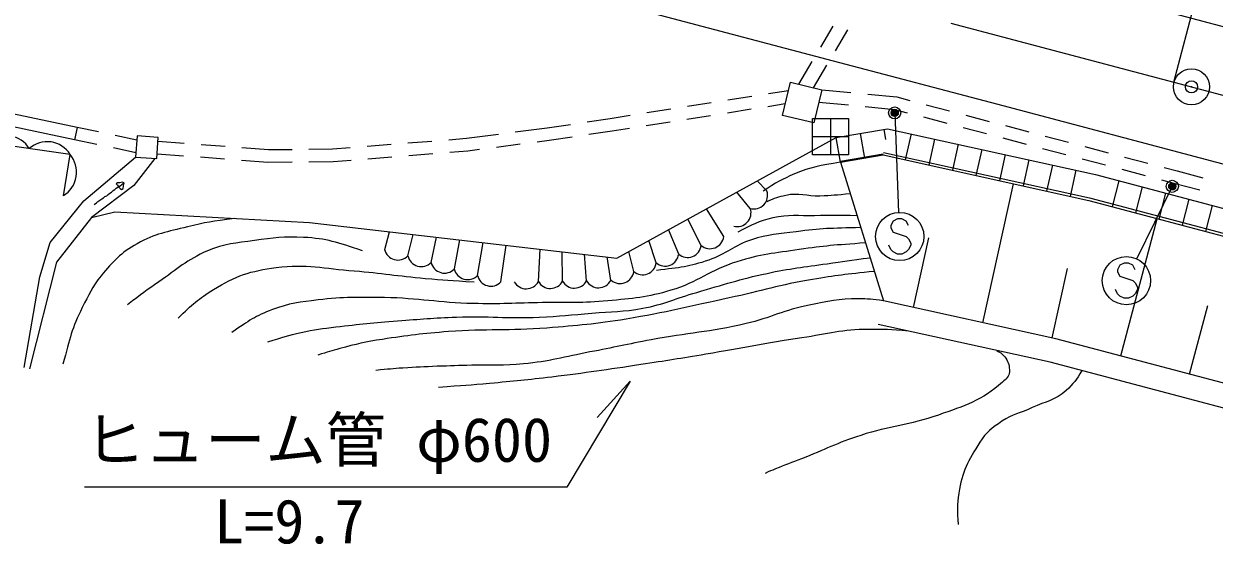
# Model space of a CAD drawing. Units: millimetres, scale not verified. Extents: x 40000 to 680000, y 20000 to 380000.
# Drawn here: x 228144 to 277494, y 245875 to 267440 of the extents above; entities that cross this region are included whole.
import ezdxf
from ezdxf.enums import TextEntityAlignment as Align

# ---------------------------------------------------------------- set-up
doc = ezdxf.new("R2010")
doc.units = ezdxf.units.MM
doc.header["$LTSCALE"] = 1000
doc.header["$PDMODE"] = 32
doc.header["$PDSIZE"] = 500
doc.linetypes.add('CHAIN', pattern=[18.5, 12, -1.5, 3.5, -1.5])
for name, color, linetype, lineweight in [('M-BGD', 7, 'Continuous', 13), ('M-BMK', 2, 'CHAIN', 13), ('M-BMK-ROW', 30, 'Continuous', 13), ('M-BMK-SRVR', 3, 'Continuous', 13), ('M-STR-HTXT', 7, 'Continuous', 13), ('M-STR-STRC', 7, 'Continuous', 13)]:
    doc.layers.add(name, color=color, linetype=linetype, lineweight=lineweight)
doc.styles.add('ＭＳ ゴシック', font='')
doc.styles.get('ＭＳ ゴシック').set_extended_font_data('MS Gothic')

msp = doc.modelspace()

# ---------------------------------------------------------------- linework, layer by layer
at = {"layer": 'M-BGD'}
for p, q in [((261187, 266478), (261697, 267338)), ((261796, 266327), (262305, 267188)), ((260274, 264935), (260831, 265876)), ((260884, 264788), (261439, 265725)), ((259601, 263642), (259930, 265017)), ((259930, 265017), (261228, 264706)), ((259846, 264666), (259017, 264536)), ((261228, 264706), (260898, 263331)), ((261227, 264706), (262435, 264590)), ((263131, 264524), (264339, 264408)), ((256646, 264164), (255658, 264008)), ((258325, 264427), (257337, 264272)), ((259715, 264119), (258990, 264005)), ((261105, 264195), (262328, 264078)), ((264339, 264408), (264880, 264266)), ((265556, 264087), (266523, 263832)), ((253287, 263636), (252457, 263506)), ((254966, 263900), (253978, 263745)), ((256619, 263633), (255632, 263478)), ((258299, 263897), (257311, 263742)), ((260898, 263331), (259601, 263642)), ((263024, 264011), (264247, 263895)), ((264247, 263895), (264768, 263757)), ((265444, 263579), (266411, 263324)), ((267200, 263654), (268167, 263399)), ((230352, 263147), (230244, 262638)), ((231247, 262958), (230352, 263147)), ((249848, 263118), (248518, 262945)), ((250807, 263260), (249848, 263118)), ((252457, 263506), (251499, 263363)), ((253261, 263105), (252536, 262992)), ((254940, 263369), (253952, 263214)), ((267088, 263145), (268055, 262890)), ((268844, 263220), (269811, 262965)), ((231175, 262441), (230244, 262638)), ((232827, 262624), (231932, 262813)), ((234797, 262481), (233704, 262564)), ((245064, 262570), (244067, 262490)), ((246493, 262683), (245762, 262625)), ((247823, 262855), (246493, 262683)), ((249920, 262602), (249423, 262538)), ((250882, 262746), (249920, 262602)), ((252536, 262992), (251574, 262849)), ((262005, 261705), (261829, 262729)), ((268732, 262712), (269699, 262457)), ((270488, 262787), (271455, 262532)), ((232790, 262100), (231860, 262297)), ((236492, 262351), (235495, 262427)), ((238283, 262214), (237190, 262298)), ((239263, 262224), (238283, 262214)), ((240943, 262242), (239963, 262232)), ((241675, 262300), (240943, 262242)), ((243369, 262435), (242373, 262355)), ((245103, 262051), (244106, 261972)), ((246547, 262166), (245800, 262106)), ((247043, 262230), (246547, 262166)), ((248729, 262448), (247738, 262320)), ((270376, 262278), (271343, 262023)), ((272132, 262353), (273099, 262098)), ((234770, 261961), (233668, 262045)), ((236465, 261832), (235468, 261908)), ((238266, 261694), (237163, 261778)), ((239267, 261704), (238266, 261694)), ((240967, 261722), (239966, 261712)), ((241713, 261781), (240967, 261722)), ((243408, 261916), (242411, 261837)), ((262005, 261705), (263767, 262009)), ((262005, 261705), (263785, 255963)), ((272020, 261845), (272987, 261590)), ((273775, 261920), (274742, 261665)), ((273663, 261411), (274630, 261156)), ((275419, 261486), (275960, 261343)), ((275960, 261343), (277030, 261063)), ((267907, 255054), (269175, 260809)), ((275307, 260978), (275828, 260841)), ((275828, 260841), (276899, 260559)), ((230944, 259420), (231919, 259642)), ((273629, 253674), (275135, 259365)), ((265030, 255688), (265663, 258566)), ((270782, 254421), (271415, 257296)), ((276473, 252922), (277226, 255766))]:
    msp.add_line(p, q, dxfattribs=at)
for points in [[(230352, 263147), (217135, 265935), (209579, 268590), (207774, 269433), (202412, 272145), (201637, 272784)], [(230244, 262638), (216995, 265433), (209382, 268108), (207547, 268965), (202126, 271707), (201308, 272381)], [(229784, 260318), (230063, 262028), (226683, 262513), (223719, 263386), (220692, 263996), (218247, 264250)], [(261829, 262729), (263949, 263094), (272579, 261193), (280804, 259017), (287447, 257298)], [(231919, 259642), (239993, 259203), (252730, 257735), (261829, 262729)], [(228157, 253200), (228814, 256948), (229232, 258371), (230635, 260105), (232777, 261916)], [(233570, 261860), (232711, 260746), (230944, 259420), (229499, 257569), (228377, 253141)], [(263767, 262009), (272297, 260117), (280643, 257906), (287218, 256222)], [(231058, 259959), (231162, 260023), (231216, 260075), (231295, 260133), (231374, 260190), (231444, 260233), (231498, 260285), (231583, 260318), (231637, 260370), (231716, 260428), (231785, 260470), (231848, 260538), (231918, 260580), (231972, 260632), (232041, 260675), (232111, 260717), (232180, 260760), (232234, 260812), (232303, 260854), (232232, 260877), (232132, 260854), (232026, 260856), (231972, 260804), (232024, 260750), (232066, 260680), (232134, 260617), (232195, 260578), (232265, 260621), (232272, 260702), (232280, 260783), (232309, 260829)], [(285993, 250452), (279036, 252244), (270930, 254388), (263785, 255963)], [(285785, 249473), (278783, 251276), (270695, 253416), (263569, 254986)]]:
    msp.add_lwpolyline(points, dxfattribs=at)
msp.add_lwpolyline([(232839, 262793), (232777, 261916), (233654, 261854), (233716, 262731)], close=True, dxfattribs=at)
for centre, radius, start, end in [((227427, 261688), 1111, 31.6184, 132.0261), ((229117, 261445), 1111, 31.6184, 132.0261), ((229196, 261292), 1137, 301.1289, 40.2965)]:
    msp.add_arc(centre, radius, start, end, dxfattribs=at)
for points, knots in [([(262005, 261705), (261126, 261553), (260803, 261519), (260094, 261217), (259560, 260990), (259353, 260874), (258790, 260506)], [0, 0, 0, 0, 1, 1, 1, 2, 2, 2, 2]), ([(262411, 260396), (261815, 260335), (261644, 260320), (261150, 260304), (260597, 260286), (260274, 260446), (259732, 260329), (259415, 260260), (259278, 260220), (258944, 260069)], [0, 0, 0, 0, 1, 1, 1, 2, 2, 2, 3, 3, 3, 3]), ([(236875, 259373), (235959, 259254), (235675, 259212), (234924, 259025), (234094, 258819), (233591, 258750), (232847, 258328), (232165, 257942), (231838, 257606), (231349, 256994), (230977, 256528), (230839, 256214), (230569, 255682), (230131, 254816), (230062, 254429), (229765, 253329)], [0, 0, 0, 0, 1, 1, 1, 2, 2, 2, 3, 3, 3, 4, 4, 4, 5, 5, 5, 5]), ([(262692, 259487), (261846, 259499), (261617, 259502), (260929, 259484), (260250, 259466), (259852, 259554), (259192, 259395), (258597, 259253), (258352, 259130), (257744, 258801)], [0, 0, 0, 0, 1, 1, 1, 2, 2, 2, 3, 3, 3, 3]), ([(242189, 258039), (241121, 258385), (240721, 258538), (239743, 258591), (238946, 258634), (238494, 258568), (237703, 258457), (236932, 258348), (236469, 258343), (235755, 258030), (234901, 257655), (234507, 257278), (233741, 256745), (233225, 256386), (233053, 256263), (232440, 255797)], [0, 0, 0, 0, 1, 1, 1, 2, 2, 2, 3, 3, 3, 4, 4, 4, 5, 5, 5, 5]), ([(262845, 258995), (261582, 258962), (261205, 258968), (260166, 258826), (259439, 258727), (259013, 258725), (258317, 258494), (257586, 258253), (257265, 257900), (256538, 257650), (255723, 257369), (255366, 257337), (254375, 257221)], [0, 0, 0, 0, 1, 1, 1, 2, 2, 2, 3, 3, 3, 4, 4, 4, 4]), ([(263042, 258360), (261734, 258268), (261358, 258243), (260290, 258084), (259274, 257933), (258688, 257893), (257709, 257583), (256598, 257232), (256088, 256733), (254974, 256397), (253981, 256097), (253387, 256060), (252354, 255959), (251303, 255857), (250706, 255908), (249650, 255887), (248525, 255865), (247895, 255820), (246770, 255847), (245334, 255882), (244537, 256069), (243101, 256094), (242023, 256113), (241414, 256120), (240343, 255997), (239592, 255911), (239157, 255863), (238449, 255596), (237747, 255330), (237476, 255142), (236773, 254652)], [0, 0, 0, 0, 1, 1, 1, 2, 2, 2, 3, 3, 3, 4, 4, 4, 5, 5, 5, 6, 6, 6, 7, 7, 7, 8, 8, 8, 9, 9, 9, 10, 10, 10, 10]), ([(238265, 254258), (238902, 254467), (239094, 254530), (239639, 254651), (240197, 254775), (240518, 254806), (241085, 254878), (242079, 255005), (242640, 255042), (243638, 255127), (244592, 255208), (245127, 255251), (246084, 255286), (247419, 255335), (248170, 255226), (249505, 255282), (250363, 255317), (250842, 255379), (251697, 255452), (252520, 255522), (252990, 255498), (253802, 255650), (254699, 255817), (255163, 256064), (256041, 256312), (257176, 256633), (257803, 256853), (258956, 257099), (259920, 257305), (260473, 257355), (261448, 257499), (262144, 257601), (262367, 257633), (263232, 257747)], [0, 0, 0, 0, 1, 1, 1, 2, 2, 2, 3, 3, 3, 4, 4, 4, 5, 5, 5, 6, 6, 6, 7, 7, 7, 8, 8, 8, 9, 9, 9, 10, 10, 10, 11, 11, 11, 11]), ([(234547, 255240), (235130, 255829), (235384, 256036), (236006, 256427), (236920, 257000), (237542, 257201), (238611, 257342), (239865, 257508), (240585, 257296), (241846, 257200), (242996, 257113), (243634, 256990), (244783, 256892), (245575, 256825), (245832, 256805), (246812, 256742)], [0, 0, 0, 0, 1, 1, 1, 2, 2, 2, 3, 3, 3, 4, 4, 4, 5, 5, 5, 5]), ([(263408, 257178), (262188, 257055), (261840, 257010), (260843, 256846), (259481, 256622), (258743, 256368), (257393, 256080), (255725, 255724), (254799, 255480), (253117, 255203), (251844, 254993), (251120, 254940), (249833, 254834), (248243, 254704), (247342, 254803), (245751, 254684), (244675, 254604), (244075, 254526), (243008, 254363), (242311, 254256), (241924, 254165), (241243, 253979), (240887, 253881), (240766, 253848), (240337, 253710)], [0, 0, 0, 0, 1, 1, 1, 2, 2, 2, 3, 3, 3, 4, 4, 4, 5, 5, 5, 6, 6, 6, 7, 7, 7, 8, 8, 8, 8]), ([(263785, 255963), (263311, 256032), (263151, 256036), (262744, 256045), (261940, 256062), (261492, 255929), (260702, 255781), (259655, 255586), (259123, 255257), (258086, 255016), (256567, 254661), (255682, 254632), (254148, 254345), (253157, 254160), (252607, 254029), (251617, 253840), (250541, 253634), (249947, 253450), (248858, 253346), (248024, 253266), (247552, 253312), (246715, 253289), (246154, 253273), (245840, 253267), (245280, 253246), (244726, 253225), (244415, 253215), (243862, 253175), (243424, 253143), (243281, 253130), (242741, 253075)], [0, 0, 0, 0, 1, 1, 1, 2, 2, 2, 3, 3, 3, 4, 4, 4, 5, 5, 5, 6, 6, 6, 7, 7, 7, 8, 8, 8, 9, 9, 9, 10, 10, 10, 10]), ([(245342, 252388), (246364, 252458), (246629, 252478), (247453, 252550), (248463, 252639), (249028, 252693), (250034, 252816), (251480, 252991), (252288, 253112), (253727, 253330), (254781, 253490), (255370, 253586), (256421, 253761), (257978, 254020), (258843, 254210), (260405, 254442), (261480, 254601), (262078, 254784), (263165, 254791), (263811, 254796), (264057, 254791), (264818, 254711)], [0, 0, 0, 0, 1, 1, 1, 2, 2, 2, 3, 3, 3, 4, 4, 4, 5, 5, 5, 6, 6, 6, 7, 7, 7, 7]), ([(268484, 253903), (268658, 253802), (268745, 253742), (268853, 253586), (268984, 253398), (269008, 253250), (269005, 253022), (269002, 252820), (268870, 252726), (268720, 252592), (267850, 251813), (267160, 251618), (266060, 251228), (264836, 250793), (264080, 250779), (262841, 250386), (261860, 250075), (261351, 249787), (260391, 249413), (259967, 249247), (259723, 249171), (259303, 248993), (259138, 248923), (259083, 248901), (258882, 248811)], [0, 0, 0, 0, 1, 1, 1, 2, 2, 2, 3, 3, 3, 4, 4, 4, 5, 5, 5, 6, 6, 6, 7, 7, 7, 8, 8, 8, 8]), ([(272008, 253069), (271782, 252681), (271661, 252526), (271364, 252247), (270914, 251825), (270511, 251801), (269955, 251535), (269467, 251302), (269133, 251281), (268690, 250970), (268288, 250688), (268044, 250517), (267783, 250102), (267307, 249346), (267026, 248875), (266907, 247989), (266840, 247489), (266827, 247259), (266882, 246697)], [0, 0, 0, 0, 1, 1, 1, 2, 2, 2, 3, 3, 3, 4, 4, 4, 5, 5, 5, 6, 6, 6, 6])]:
    msp.add_open_spline(points, degree=3, knots=knots, dxfattribs=at)
at = {"layer": 'M-BMK'}
msp.add_line((159260, 295817), (275818, 265022), dxfattribs=at)
msp.add_lwpolyline([(275818, 265022), (278006, 264445), (280194, 263869), (282383, 263296), (284574, 262729), (286766, 262169), (288961, 261617), (291158, 261077), (293358, 260548), (295561, 260034), (297768, 259535), (299979, 259054), (302195, 258593), (304414, 258152), (306638, 257735), (308866, 257343), (311099, 256978), (313337, 256641), (314856, 256430)], dxfattribs=at)
at = {"layer": 'M-BMK-ROW'}
for p, q in [((260837, 262016), (260837, 263516)), ((260837, 263516), (262337, 263516)), ((261587, 263516), (261587, 262016)), ((262337, 263516), (262337, 262016)), ((260837, 262766), (262337, 262766)), ((262337, 262016), (260837, 262016))]:
    msp.add_line(p, q, dxfattribs=at)
at = {"layer": 'M-BMK-SRVR'}
msp.add_circle((276552, 264829), 750, dxfattribs=at)
msp.add_point((276552, 264829), dxfattribs=at)
at = {"layer": 'M-STR-HTXT'}
for p, q in [((275818, 265022), (283481, 294027)), ((264248, 263747), (264404, 259621)), ((263799, 263068), (263873, 262641)), ((262814, 262898), (262991, 261875)), ((264925, 262879), (264689, 261804)), ((265902, 262664), (265665, 261588)), ((261999, 261743), (263774, 262049)), ((263784, 262107), (272325, 260225)), ((266879, 262449), (266641, 261371)), ((267855, 262234), (267618, 261155)), ((268832, 262018), (268594, 260938)), ((269808, 261803), (269570, 260722)), ((270785, 261588), (270546, 260505)), ((271761, 261373), (271523, 260289)), ((258951, 260513), (258548, 260928)), ((273546, 260937), (273261, 259862)), ((274513, 260681), (274228, 259606)), ((275758, 260705), (274287, 257713)), ((258263, 259786), (257707, 260467)), ((272325, 260226), (280660, 258020)), ((275479, 260425), (275195, 259349)), ((276446, 260170), (276161, 259093)), ((257159, 258620), (256448, 259776)), ((277413, 259914), (277128, 258837)), ((256227, 258259), (255671, 259349)), ((243105, 258094), (243302, 258822)), ((244067, 257824), (244284, 258708)), ((245030, 257554), (245258, 258596)), ((255294, 257898), (254875, 258912)), ((245993, 257284), (246225, 258485)), ((246956, 257013), (247184, 258374)), ((247919, 256743), (248136, 258264)), ((249477, 256765), (249551, 258101)), ((254361, 257537), (254061, 258466)), ((250477, 256779), (250458, 257997)), ((251477, 256794), (251383, 257890)), ((252477, 256808), (252323, 257782)), ((253429, 257176), (253231, 258010)), ((253287, 252637), (250662, 248238)), ((253287, 252637), (251918, 251125)), ((250662, 248238), (230662, 248238))]:
    msp.add_line(p, q, dxfattribs=at)
for centre, radius in [((264248, 263747), 150), ((264248, 263747), 120), ((264248, 263747), 90), ((264248, 263747), 60), ((264248, 263747), 30), ((264248, 263747), 20), ((275758, 260705), 150), ((275758, 260705), 120), ((275758, 260705), 90), ((275758, 260705), 60), ((275758, 260705), 30), ((275758, 260705), 20)]:
    msp.add_circle(centre, radius, dxfattribs=at)
for centre, start, end in [((258413, 260333), 254.6498, 18.5048), ((257726, 259607), 254.6498, 18.5048), ((256597, 258688), 229.2293, 353.0843), ((255664, 258327), 229.2293, 353.0843), ((243658, 258216), 192.398, 316.253), ((244621, 257946), 192.398, 316.253), ((254731, 257966), 229.2293, 353.0843), ((245584, 257675), 192.398, 316.253), ((246546, 257405), 192.398, 316.253), ((252866, 257244), 229.2293, 353.0843), ((253799, 257605), 229.2293, 353.0843), ((247509, 257135), 192.398, 316.253), ((248974, 257025), 208.8834, 332.7385), ((249974, 257039), 208.8834, 332.7385), ((250973, 257053), 208.8834, 332.7385), ((251973, 257067), 208.8834, 332.7385)]:
    msp.add_arc(centre, 567, start, end, dxfattribs=at)
for p in [(264248, 263747), (275758, 260705)]:
    msp.add_point(p, dxfattribs=at)
at = {"layer": 'M-STR-STRC'}
for p, q in [((264184, 259264), (264093, 259082)), ((264366, 259354), (264184, 259264)), ((264548, 259354), (264366, 259354)), ((264730, 259264), (264548, 259354)), ((264821, 259082), (264730, 259264)), ((264093, 259082), (264093, 258991)), ((264093, 258991), (264184, 258809)), ((264184, 258809), (264730, 258627)), ((264730, 258627), (264821, 258536)), ((264093, 258082), (264002, 258264)), ((264821, 258536), (264912, 258354)), ((264912, 258264), (264821, 258082)), ((264912, 258354), (264912, 258264)), ((264184, 257991), (264093, 258082)), ((264366, 257900), (264184, 257991)), ((264548, 257900), (264366, 257900)), ((264730, 257991), (264548, 257900)), ((264821, 258082), (264730, 257991)), ((273582, 257433), (273491, 257251)), ((273491, 257251), (273491, 257160)), ((273491, 257160), (273582, 256978)), ((273764, 257524), (273582, 257433)), ((273946, 257524), (273764, 257524)), ((274128, 257433), (273946, 257524)), ((274218, 257251), (274128, 257433)), ((273582, 256978), (274128, 256796)), ((274128, 256796), (274218, 256706)), ((274218, 256706), (274309, 256524)), ((273491, 256251), (273400, 256433)), ((273582, 256160), (273491, 256251)), ((273764, 256069), (273582, 256160)), ((274128, 256160), (273946, 256069)), ((274218, 256251), (274128, 256160)), ((274309, 256433), (274218, 256251)), ((274309, 256524), (274309, 256433)), ((273946, 256069), (273764, 256069))]:
    msp.add_line(p, q, dxfattribs=at)
for points in [[(261717, 265894), (247165, 269747), (231598, 273867), (217138, 277678), (201419, 281827), (187444, 285536), (172221, 289574), (160797, 292609), (152223, 294792), (144695, 296592), (137681, 298069), (130975, 299267), (124056, 300185), (118915, 300633), (112086, 300792), (105549, 300619), (99808, 300135), (93501, 299267), (89245, 298430)], [(266041, 270450), (274256, 268279), (282606, 266070), (289869, 264208), (297907, 262311), (304079, 260993), (308880, 260103), (314296, 259270), (320153, 258555), (325203, 258098), (331448, 257835), (337219, 257756), (343808, 257893), (350137, 258367), (356554, 259088), (362476, 259961), (368990, 261199), (374212, 262388), (378882, 263677), (383296, 264993)], [(307937, 254685), (301254, 255957), (293793, 257608), (285795, 259557), (277600, 261693), (268752, 264044), (261717, 265894)]]:
    msp.add_lwpolyline(points, dxfattribs=at)
for centre in [(264457, 258627), (273855, 256796)]:
    msp.add_circle(centre, 1000, dxfattribs=at)

# ---------------------------------------------------------------- texts
at = {"layer": 'M-STR-HTXT', "style": 'ＭＳ ゴシック'}
msp.add_text('ヒューム管 φ600', height=1833, dxfattribs=at).set_placement((230662, 248738), align=Align.BOTTOM_LEFT)
msp.add_text('L=9.7', height=1833, dxfattribs=at).set_placement((239152, 247738), align=Align.TOP_CENTER)

doc.saveas('drawing.dxf')
